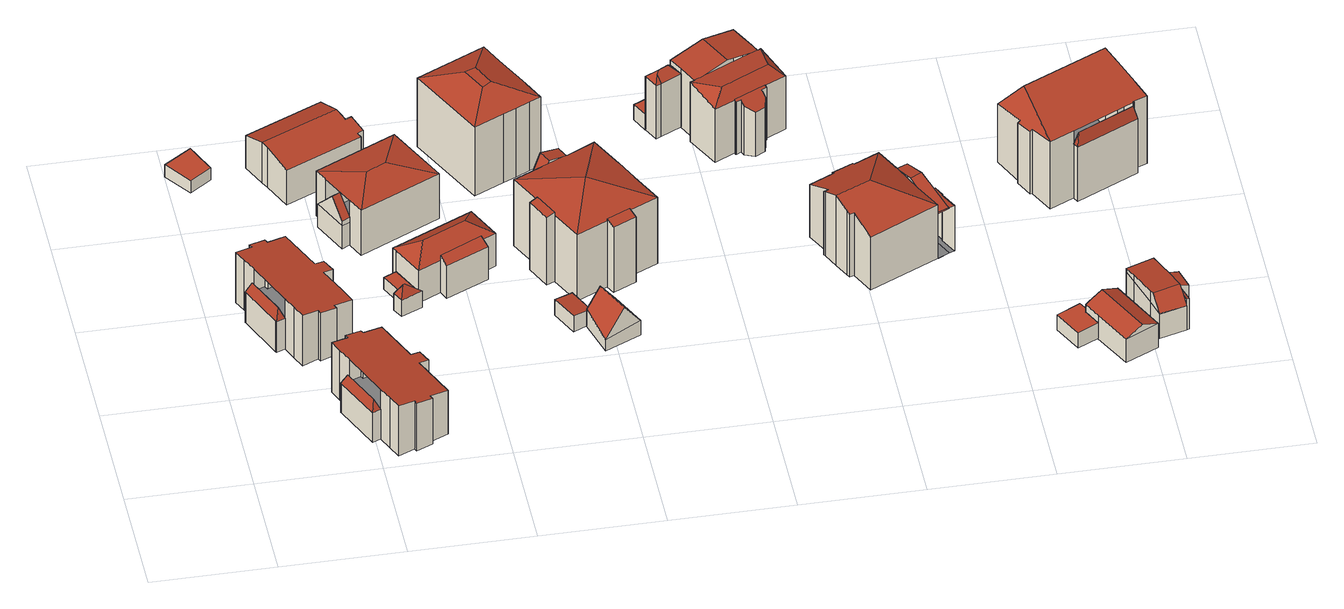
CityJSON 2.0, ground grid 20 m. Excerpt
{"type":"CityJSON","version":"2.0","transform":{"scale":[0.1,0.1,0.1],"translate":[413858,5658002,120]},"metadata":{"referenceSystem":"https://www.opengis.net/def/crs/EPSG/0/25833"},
"CityObjects":{
"building1":{"type":"Building","attributes":{"Gemeindeschluessel":14612000,"Geometrietyp2DReferenz":"3000","function":"31001_9998","roofType":"9999"},"children":["building1-1","building1-2"]},
"building1-1":{"type":"BuildingPart","attributes":{"Dachtyp_tdc":"tdcFreeFormRoof","Dachneigung":68.96,"QualitaetDacherkennung":30,"Geometrietyp2DReferenz":"3000","measuredHeight":7.98,"roofType":"5000"},"parents":["building1"],"geometry":[{"type":"MultiSurface","lod":"2","boundaries":[[[0,1,2,3]],[[1,4,5,2]],[[4,6,7,5]],[[6,8,9,7]],[[10,0,3,11]],[[6,4,1,0,12,13]],[[0,10,12]],[[10,8,13,12]],[[8,6,13]],[[3,2,5,7,9,11]]],"semantics":{"surfaces":[{"type":"WallSurface"},{"type":"RoofSurface"},{"type":"GroundSurface"}],"values":[0,0,0,0,0,1,1,1,1,2]}}]},
"building1-2":{"type":"BuildingPart","attributes":{"Dachtyp_tdc":"tdcPolyFlatRoof","Dachneigung":7.3,"QualitaetDacherkennung":71,"Geometrietyp2DReferenz":"3000","measuredHeight":9.9,"roofType":"2100"},"parents":["building1"],"geometry":[{"type":"MultiSurface","lod":"2","boundaries":[[[14,15,16,17]],[[15,18,19,16]],[[18,20,21,19]],[[20,22,23,21]],[[22,24,11,23]],[[24,10,11]],[[24,22,20,18,15,14,25,26,27,28,29,30,31,32,33,34,35,36,37,38,39]],[[9,40,41,42,43,44,45,46,47,48,49,50,51,52,53,17,16,19,21,23,11]],[[39,9,8]],[[39,38,40,9]],[[38,37,41,40]],[[37,36,42,41]],[[36,35,43,42]],[[35,34,44,43]],[[34,33,45,44]],[[33,32,46,45]],[[32,31,47,46]],[[31,30,48,47]],[[30,29,49,48]],[[29,28,50,49]],[[28,27,51,50]],[[27,26,52,51]],[[26,25,53,52]],[[25,14,17,53]]],"semantics":{"surfaces":[{"type":"WallSurface"},{"type":"RoofSurface"},{"type":"GroundSurface"}],"values":[0,0,0,0,0,0,1,2,0,0,0,0,0,0,0,0,0,0,0,0,0,0,0,0]}}]},
"building2":{"type":"Building","attributes":{"Dachtyp_tdc":"tdcPolyFlatRoof","Gemeindeschluessel":14612000,"Dachneigung":0,"QualitaetDacherkennung":65,"Geometrietyp2DReferenz":"3000","measuredHeight":2.42,"function":"31001_9998","roofType":"1000"},"geometry":[{"type":"Solid","lod":"2","boundaries":[[[[54,55,56,57]],[[55,58,59,56]],[[58,60,61,59]],[[60,62,63,61]],[[62,54,57,63]],[[62,60,58,55,54]],[[57,56,59,61,63]]]],"semantics":{"surfaces":[{"type":"WallSurface"},{"type":"RoofSurface"},{"type":"GroundSurface"}],"values":[[0,0,0,0,0,1,2]]}}]},
"building3":{"type":"Building","attributes":{"Gemeindeschluessel":14612000,"Geometrietyp2DReferenz":"3000","function":"31001_9998","roofType":"9999"},"children":["building3-1","building3-2"]},
"building3-1":{"type":"BuildingPart","attributes":{"Dachtyp_tdc":"tdcPolyFlatRoof","Dachneigung":7.03,"QualitaetDacherkennung":73,"Geometrietyp2DReferenz":"3000","measuredHeight":9.73,"roofType":"2100"},"parents":["building3"],"geometry":[{"type":"MultiSurface","lod":"2","boundaries":[[[64,65,66]],[[64,67,68,65]],[[67,69,70,68]],[[69,71,72,70]],[[71,73,74,72]],[[73,75,76,74]],[[75,77,78,76]],[[77,79,80,78]],[[79,81,82,80]],[[81,83,84,82]],[[83,85,86,84]],[[85,87,88,86]],[[87,89,90,88]],[[89,91,92,90]],[[91,93,94,92]],[[93,95,96,94]],[[95,97,98,96]],[[97,99,100,98]],[[99,101,102,100]],[[101,103,104,102]],[[103,105,106,104]],[[105,107,106]],[[103,101,99,97,95,93,91,89,87,85,83,81,79,77,75,73,71,69,67,64,105]],[[65,68,70,72,74,76,78,80,82,84,86,88,90,92,94,96,98,100,102,104,106]]],"semantics":{"surfaces":[{"type":"WallSurface"},{"type":"RoofSurface"},{"type":"GroundSurface"}],"values":[0,0,0,0,0,0,0,0,0,0,0,0,0,0,0,0,0,0,0,0,0,0,1,2]}}]},
"building3-2":{"type":"BuildingPart","attributes":{"Dachtyp_tdc":"tdcFreeFormRoof","Dachneigung":67.37,"QualitaetDacherkennung":28,"Geometrietyp2DReferenz":"3000","measuredHeight":7.62,"roofType":"5000"},"parents":["building3"],"geometry":[{"type":"MultiSurface","lod":"2","boundaries":[[[108,109,110,111,112,113]],[[111,107,112]],[[107,66,113,112]],[[66,108,113]],[[106,114,115,116,117,65]],[[107,111,114,106]],[[111,110,115,114]],[[110,109,116,115]],[[109,108,117,116]],[[108,66,65,117]]],"semantics":{"surfaces":[{"type":"RoofSurface"},{"type":"GroundSurface"},{"type":"WallSurface"}],"values":[0,0,0,0,1,2,2,2,2,2]}}]},
"building4":{"type":"Building","attributes":{"Gemeindeschluessel":14612000,"Geometrietyp2DReferenz":"3000","function":"31001_9998","roofType":"9999"},"children":["building4-1","building4-2"]},
"building4-1":{"type":"BuildingPart","attributes":{"Dachtyp_tdc":"tdcPolyFlatRoof","Dachneigung":3.31,"QualitaetDacherkennung":64,"Geometrietyp2DReferenz":"3000","measuredHeight":2.41,"roofType":"2100"},"parents":["building4"],"geometry":[{"type":"MultiSurface","lod":"2","boundaries":[[[118,119,120,121]],[[119,122,123,120]],[[122,124,125,123]],[[126,118,121,127]],[[126,124,122,119,118]],[[121,120,123,125,127]]],"semantics":{"surfaces":[{"type":"WallSurface"},{"type":"RoofSurface"},{"type":"GroundSurface"}],"values":[0,0,0,0,1,2]}}]},
"building4-2":{"type":"BuildingPart","attributes":{"Dachtyp_tdc":"tdcFreeFormRoof","Dachneigung":63.17,"QualitaetDacherkennung":5,"Geometrietyp2DReferenz":"3000","measuredHeight":5.16,"roofType":"5000"},"parents":["building4"],"geometry":[{"type":"MultiSurface","lod":"2","boundaries":[[[128,129,130,131]],[[132,133,127,125]],[[130,134,133,132]],[[134,135,126,127,133]],[[131,130,132,125,124]],[[128,131,135]],[[129,128,135,134]],[[129,134,130]]],"semantics":{"surfaces":[{"type":"RoofSurface"},{"type":"GroundSurface"},{"type":"WallSurface"}],"values":[0,1,2,2,2,0,0,0]}}]},
"building5":{"type":"Building","attributes":{"Dachtyp_tdc":"tdcGableRoof","Gemeindeschluessel":14612000,"Dachneigung":10.46,"QualitaetDacherkennung":59,"Geometrietyp2DReferenz":"3000","measuredHeight":7.95,"function":"31001_9998","roofType":"3100"},"geometry":[{"type":"Solid","lod":"2","boundaries":[[[[136,137,138,139]],[[140,141,142,143]],[[141,144,145,142]],[[144,146,147,145]],[[146,148,149,147]],[[148,150,151,149]],[[150,152,153,151]],[[152,154,155,153]],[[154,156,157,155]],[[156,158,159,157]],[[158,136,139,159]],[[154,152,150,148]],[[148,146,144,141,140,137,136,158,156,154]],[[139,138,143,142,145,147,149,151,153,155,157,159]],[[137,140,143,138]]]],"semantics":{"surfaces":[{"type":"WallSurface"},{"type":"RoofSurface"},{"type":"GroundSurface"}],"values":[[0,0,0,0,0,0,0,0,0,0,0,1,1,2,0]]}}]},
"building6":{"type":"Building","attributes":{"Gemeindeschluessel":14612000,"Geometrietyp2DReferenz":"3000","function":"31001_9998","roofType":"9999"},"children":["building6-1","building6-2"]},
"building6-1":{"type":"BuildingPart","attributes":{"Dachtyp_tdc":"tdcGableRoof","Dachneigung":47.08,"QualitaetDacherkennung":3,"Geometrietyp2DReferenz":"3000","measuredHeight":8.64,"roofType":"3100"},"parents":["building6"],"geometry":[{"type":"MultiSurface","lod":"2","boundaries":[[[160,161,162,163]],[[161,164,165,162]],[[164,166,167,165]],[[168,169,170,171]],[[166,164,171,170]],[[160,169,168,161]],[[161,168,171,164]],[[162,165,167,163]]],"semantics":{"surfaces":[{"type":"WallSurface"},{"type":"RoofSurface"},{"type":"GroundSurface"}],"values":[0,0,0,1,1,0,0,2]}}]},
"building6-2":{"type":"BuildingPart","attributes":{"Dachtyp_tdc":"tdcHipRoof","Dachneigung":10,"QualitaetDacherkennung":73,"Geometrietyp2DReferenz":"3000","measuredHeight":9.86,"roofType":"3200"},"parents":["building6"],"geometry":[{"type":"MultiSurface","lod":"2","boundaries":[[[172,173,174,175]],[[173,176,163,174]],[[176,169,160,163]],[[177,178,179,167,166]],[[178,180,181,179]],[[180,182,183,181]],[[182,172,175,183]],[[172,182,184]],[[180,178,177,176,173,185]],[[182,180,185,184]],[[173,172,184,185]],[[175,174,163,167,179,181,183]]],"semantics":{"surfaces":[{"type":"WallSurface"},{"type":"RoofSurface"},{"type":"GroundSurface"}],"values":[0,0,0,0,0,0,0,1,1,1,1,2]}}]},
"building7":{"type":"Building","attributes":{"Gemeindeschluessel":14612000,"Geometrietyp2DReferenz":"3000","function":"31001_9998","roofType":"9999"},"children":["building7-1","building7-2"]},
"building7-1":{"type":"BuildingPart","attributes":{"Dachtyp_tdc":"tdcPolyFlatRoof","Dachneigung":27.27,"QualitaetDacherkennung":45,"Geometrietyp2DReferenz":"3000","measuredHeight":7.26,"roofType":"2100"},"parents":["building7"],"geometry":[{"type":"MultiSurface","lod":"2","boundaries":[[[186,187,188,189]],[[187,190,188]],[[191,192,193,194,195]],[[192,186,189,193]],[[192,191,187,186]],[[189,188,194,193]]],"semantics":{"surfaces":[{"type":"WallSurface"},{"type":"RoofSurface"},{"type":"GroundSurface"}],"values":[0,0,0,0,1,2]}}]},
"building7-2":{"type":"BuildingPart","attributes":{"Dachtyp_tdc":"tdcHipRoof","Dachneigung":30.77,"QualitaetDacherkennung":69,"Geometrietyp2DReferenz":"3000","measuredHeight":8.33,"roofType":"3200"},"parents":["building7"],"geometry":[{"type":"MultiSurface","lod":"2","boundaries":[[[190,196,188]],[[196,197,198,188]],[[197,199,200,198]],[[199,201,202,200]],[[201,203,204,202]],[[203,205,206,204]],[[205,195,194,206]],[[205,203,207]],[[201,199,197,208]],[[203,201,208,207]],[[197,196,190,195,205,207,208]],[[188,198,200,202,204,206,194]]],"semantics":{"surfaces":[{"type":"WallSurface"},{"type":"RoofSurface"},{"type":"GroundSurface"}],"values":[0,0,0,0,0,0,0,1,1,1,1,2]}}]},
"building8":{"type":"Building","attributes":{"Dachtyp_tdc":"tdcPolyFlatRoof","Gemeindeschluessel":14612000,"Dachneigung":5.13,"QualitaetDacherkennung":62,"Geometrietyp2DReferenz":"3000","measuredHeight":3.16,"function":"31001_9998","roofType":"2100"},"geometry":[{"type":"Solid","lod":"2","boundaries":[[[[209,210,211,212]],[[210,213,214,211]],[[213,215,216,214]],[[215,217,218,216]],[[217,209,212,218]],[[217,215,213,210,209]],[[212,211,214,216,218]]]],"semantics":{"surfaces":[{"type":"WallSurface"},{"type":"RoofSurface"},{"type":"GroundSurface"}],"values":[[0,0,0,0,0,1,2]]}}]},
"building9":{"type":"Building","attributes":{"Dachtyp_tdc":"tdcFreeFormRoof","Gemeindeschluessel":14612000,"Dachneigung":53.19,"QualitaetDacherkennung":5,"Geometrietyp2DReferenz":"3000","measuredHeight":6.88,"function":"31001_9998","roofType":"5000"},"geometry":[{"type":"Solid","lod":"2","boundaries":[[[[219,220,221,222]],[[220,223,224,221]],[[223,225,226,224]],[[225,227,228,226]],[[227,219,222,228]],[[229,227,225,230]],[[219,229,230,223,220]],[[219,227,229]],[[225,223,230]],[[222,221,224,226,228]]]],"semantics":{"surfaces":[{"type":"WallSurface"},{"type":"RoofSurface"},{"type":"GroundSurface"}],"values":[[0,0,0,0,0,1,1,0,0,2]]}}]},
"building10":{"type":"Building","attributes":{"Gemeindeschluessel":14612000,"Geometrietyp2DReferenz":"3000","function":"31001_9998","roofType":"9999"},"children":["building10-1","building10-2"]},
"building10-1":{"type":"BuildingPart","attributes":{"Dachtyp_tdc":"tdcCutTentRoof","Dachneigung":21.83,"QualitaetDacherkennung":66,"Geometrietyp2DReferenz":"3000","measuredHeight":15.59,"roofType":"9999"},"parents":["building10"],"geometry":[{"type":"MultiSurface","lod":"2","boundaries":[[[231,232,233,234,235,236,237,238,239]],[[240,241,232,231]],[[241,242,233,232]],[[242,243,244,234,233]],[[245,235,246]],[[245,247,236,235]],[[247,248,237,236]],[[248,249,238,237]],[[249,250,239,238]],[[250,240,231,239]],[[247,245,243,242,251,252]],[[240,250,249,248,247,252,253]],[[241,240,253,254]],[[242,241,254,251]],[[254,253,252,251]]],"semantics":{"surfaces":[{"type":"GroundSurface"},{"type":"WallSurface"},{"type":"RoofSurface"}],"values":[0,1,1,1,1,1,1,1,1,1,2,2,2,2,2]}}]},
"building10-2":{"type":"BuildingPart","attributes":{"Dachtyp_tdc":"tdcFreeFormRoof","Dachneigung":40.73,"QualitaetDacherkennung":12,"Geometrietyp2DReferenz":"3000","measuredHeight":7.33,"roofType":"5000"},"parents":["building10"],"geometry":[{"type":"MultiSurface","lod":"2","boundaries":[[[255,256,257,258]],[[256,246,235,257]],[[244,259,260,234]],[[259,261,262,260]],[[246,256,255,263]],[[255,261,264,263]],[[261,259,244,264]],[[244,246,263,264]],[[262,258,257,235,234,260]],[[261,255,258,262]]],"semantics":{"surfaces":[{"type":"WallSurface"},{"type":"RoofSurface"},{"type":"GroundSurface"}],"values":[0,0,0,0,1,1,1,1,2,0]}}]},
"building11":{"type":"Building","attributes":{"Gemeindeschluessel":14612000,"Geometrietyp2DReferenz":"3000","function":"31001_9998","roofType":"9999"},"children":["building11-1","building11-2","building11-3","building11-4","building11-5"]},
"building11-1":{"type":"BuildingPart","attributes":{"Dachtyp_tdc":"tdcPolyFlatRoof","Dachneigung":15.65,"QualitaetDacherkennung":38,"Geometrietyp2DReferenz":"3000","measuredHeight":13.63,"roofType":"2100"},"parents":["building11"],"geometry":[{"type":"MultiSurface","lod":"2","boundaries":[[[265,266,267,268]],[[266,269,267]],[[270,271,272,273,274]],[[271,265,268,272]],[[271,270,266,265]],[[268,267,273,272]]],"semantics":{"surfaces":[{"type":"WallSurface"},{"type":"RoofSurface"},{"type":"GroundSurface"}],"values":[0,0,0,0,1,2]}}]},
"building11-2":{"type":"BuildingPart","attributes":{"Dachtyp_tdc":"tdcGableRoof","Dachneigung":54.83,"QualitaetDacherkennung":14,"Geometrietyp2DReferenz":"3000","measuredHeight":4.18,"roofType":"3100"},"parents":["building11"],"geometry":[{"type":"MultiSurface","lod":"2","boundaries":[[[275,276,277,278]],[[276,279,280,277]],[[279,281,282,280]],[[281,283,284,282]],[[283,285,286,284]],[[285,287,288,286]],[[287,289,290,288]],[[289,291,292,290]],[[291,293,294,292]],[[293,295,296,294]],[[297,295,293,291,289,287,285]],[[285,283,281,279,276,275,297]],[[277,280,282,284,286,288,290,292,294,296,298,278]]],"semantics":{"surfaces":[{"type":"WallSurface"},{"type":"RoofSurface"},{"type":"GroundSurface"}],"values":[0,0,0,0,0,0,0,0,0,0,1,1,2]}}]},
"building11-3":{"type":"BuildingPart","attributes":{"Dachtyp_tdc":"tdcTentRoof","Dachneigung":15.82,"QualitaetDacherkennung":70,"Geometrietyp2DReferenz":"3000","measuredHeight":15.32,"roofType":"3500"},"parents":["building11"],"geometry":[{"type":"MultiSurface","lod":"2","boundaries":[[[299,296,295]],[[299,300,301,296]],[[300,302,303,301]],[[304,305,306,307]],[[305,274,273,306]],[[269,308,309,267]],[[308,310,311,309]],[[310,312,311]],[[313,314,315]],[[313,316,317,314]],[[316,318,278,317]],[[318,275,278]],[[305,304,302,300,319]],[[308,269,274,305,319]],[[316,313,320,321,310,308,319]],[[300,299,318,316,319]],[[296,301,303,307,306,273,267,309,311,314,317,278,298]]],"semantics":{"surfaces":[{"type":"WallSurface"},{"type":"RoofSurface"},{"type":"GroundSurface"}],"values":[0,0,0,0,0,0,0,0,0,0,0,0,1,1,1,1,2]}}]},
"building11-4":{"type":"BuildingPart","attributes":{"Dachtyp_tdc":"tdcPolyFlatRoof","Dachneigung":19.99,"QualitaetDacherkennung":26,"Geometrietyp2DReferenz":"3000","measuredHeight":13.44,"roofType":"2100"},"parents":["building11"],"geometry":[{"type":"MultiSurface","lod":"2","boundaries":[[[322,323,307,324]],[[323,304,307]],[[325,326,327,303,302]],[[326,322,324,327]],[[326,325,323,322]],[[324,307,303,327]]],"semantics":{"surfaces":[{"type":"WallSurface"},{"type":"RoofSurface"},{"type":"GroundSurface"}],"values":[0,0,0,0,1,2]}}]},
"building11-5":{"type":"BuildingPart","attributes":{"Dachtyp_tdc":"tdcGableRoof","Dachneigung":12.88,"QualitaetDacherkennung":24,"Geometrietyp2DReferenz":"3000","measuredHeight":13.63,"roofType":"3100"},"parents":["building11"],"geometry":[{"type":"MultiSurface","lod":"2","boundaries":[[[312,328,329,311]],[[328,330,331,329]],[[330,315,314,331]],[[330,328,332]],[[328,312,321,333,332]],[[315,330,332,333,320]],[[311,329,331,314]]],"semantics":{"surfaces":[{"type":"WallSurface"},{"type":"RoofSurface"},{"type":"GroundSurface"}],"values":[0,0,0,0,1,1,2]}}]},
"building12":{"type":"Building","attributes":{"Dachtyp_tdc":"tdcPolyFlatRoof","Gemeindeschluessel":14612000,"Dachneigung":0,"QualitaetDacherkennung":34,"Geometrietyp2DReferenz":"3000","measuredHeight":3,"function":"31001_9998","roofType":"1000"},"geometry":[{"type":"Solid","lod":"2","boundaries":[[[[334,335,336,337]],[[335,338,339,336]],[[338,340,341,339]],[[340,342,343,341]],[[342,334,337,343]],[[342,340,338,335,334]],[[337,336,339,341,343]]]],"semantics":{"surfaces":[{"type":"WallSurface"},{"type":"RoofSurface"},{"type":"GroundSurface"}],"values":[[0,0,0,0,0,1,2]]}}]},
"building13":{"type":"Building","attributes":{"Dachtyp_tdc":"tdcFreeFormRoof","Gemeindeschluessel":14612000,"Dachneigung":49.3,"QualitaetDacherkennung":5,"Geometrietyp2DReferenz":"3000","measuredHeight":12.03,"function":"31001_9998","roofType":"5000"},"geometry":[{"type":"Solid","lod":"2","boundaries":[[[[344,345,346,347]],[[345,348,349,346]],[[348,350,351,349]],[[350,352,353,351]],[[352,344,347,353]],[[354,352,350]],[[355,356,354,350,348]],[[355,348,345]],[[356,355,345,344]],[[354,356,344,352]],[[347,346,349,351,353]]]],"semantics":{"surfaces":[{"type":"WallSurface"},{"type":"RoofSurface"},{"type":"GroundSurface"}],"values":[[0,0,0,0,0,1,1,1,1,1,2]]}}]},
"building14":{"type":"Building","attributes":{"Gemeindeschluessel":14612000,"Geometrietyp2DReferenz":"3000","function":"31001_9998","roofType":"9999"},"children":["building14-1","building14-2","building14-3"]},
"building14-1":{"type":"BuildingPart","attributes":{"Dachtyp_tdc":"tdcGableRoof","Dachneigung":10.21,"QualitaetDacherkennung":61,"Geometrietyp2DReferenz":"3000","measuredHeight":12.54,"roofType":"3100"},"parents":["building14"],"geometry":[{"type":"MultiSurface","lod":"2","boundaries":[[[357,358,359,360]],[[361,362,363,364]],[[362,365,341,363]],[[365,366,367,341]],[[366,368,369,367]],[[368,370,371,369]],[[370,357,360,371]],[[366,365,362,361,372,373]],[[373,374,358,357,370,368,366]],[[360,359,375,364,363,341,367,369,371]]],"semantics":{"surfaces":[{"type":"WallSurface"},{"type":"RoofSurface"},{"type":"GroundSurface"}],"values":[0,0,0,0,0,0,0,1,1,2]}}]},
"building14-2":{"type":"BuildingPart","attributes":{"Dachtyp_tdc":"tdcHipRoof","Dachneigung":11.1,"QualitaetDacherkennung":36,"Geometrietyp2DReferenz":"3000","measuredHeight":12.62,"roofType":"3200"},"parents":["building14"],"geometry":[{"type":"MultiSurface","lod":"2","boundaries":[[[376,377,378,379]],[[377,380,381,378]],[[380,382,364,381]],[[382,361,364]],[[383,359,358]],[[383,384,385,359]],[[384,386,387,385]],[[386,388,389,387]],[[386,384,390]],[[380,377,391]],[[384,383,374,392,372,382,380,391,390]],[[377,376,388,386,390,391]],[[379,378,381,364,375,359,385,387,389]]],"semantics":{"surfaces":[{"type":"WallSurface"},{"type":"RoofSurface"},{"type":"GroundSurface"}],"values":[0,0,0,0,0,0,0,0,1,1,1,1,2]}}]},
"building14-3":{"type":"BuildingPart","attributes":{"Dachtyp_tdc":"tdcPolyFlatRoof","Dachneigung":39.83,"QualitaetDacherkennung":24,"Geometrietyp2DReferenz":"3000","measuredHeight":10.59,"roofType":"2100"},"parents":["building14"],"geometry":[{"type":"MultiSurface","lod":"2","boundaries":[[[393,394,395,389,388]],[[394,396,397,395]],[[396,398,399,397]],[[398,400,401,399]],[[400,402,403,401]],[[402,404,405,403]],[[404,406,407,405]],[[406,408,409,407]],[[408,410,411,409]],[[410,412,376,379,411]],[[412,410,408,406,404,402,400,398,396,394,393]],[[389,395,397,399,401,403,405,407,409,411,379]]],"semantics":{"surfaces":[{"type":"WallSurface"},{"type":"RoofSurface"},{"type":"GroundSurface"}],"values":[0,0,0,0,0,0,0,0,0,0,1,2]}}]},
"building15":{"type":"Building","attributes":{"Gemeindeschluessel":14612000,"Geometrietyp2DReferenz":"3000","function":"31001_9998","roofType":"9999"},"children":["building15-1","building15-2","building15-3"]},
"building15-1":{"type":"BuildingPart","attributes":{"Dachtyp_tdc":"tdcHipAndGableRoof","Dachneigung":23.63,"QualitaetDacherkennung":51,"Geometrietyp2DReferenz":"3000","measuredHeight":13.81,"roofType":"5000"},"parents":["building15"],"geometry":[{"type":"MultiSurface","lod":"2","boundaries":[[[413,414,415,416]],[[414,417,418,415]],[[417,419,420,418]],[[419,421,422,420]],[[421,423,424,422]],[[423,425,426,424]],[[425,427,428,426]],[[427,429,430,428]],[[429,431,432,430]],[[431,433,434,432]],[[433,435,436,434]],[[435,437,438,436]],[[437,439,440,441,442,438]],[[443,444,445]],[[443,446,447,444]],[[446,413,416,447]],[[443,448,449,439,437,450]],[[437,435,433,431,429,427,425,423,421,419,450]],[[419,417,414,413,446,443,450]],[[416,415,418,420,422,424,426,428,430,432,434,436,438,442,444,447]]],"semantics":{"surfaces":[{"type":"WallSurface"},{"type":"RoofSurface"},{"type":"GroundSurface"}],"values":[0,0,0,0,0,0,0,0,0,0,0,0,0,0,0,0,1,1,1,2]}}]},
"building15-2":{"type":"BuildingPart","attributes":{"Dachtyp_tdc":"tdcGableRoof","Dachneigung":17.08,"QualitaetDacherkennung":34,"Geometrietyp2DReferenz":"3000","measuredHeight":11.07,"roofType":"3100"},"parents":["building15"],"geometry":[{"type":"MultiSurface","lod":"2","boundaries":[[[451,452,453,454]],[[441,451,454,442]],[[440,449,455,456,457]],[[458,459,460,456,455,448,445]],[[451,457,456,460,461,452]],[[441,440,457,451]],[[454,453,462,444,442]]],"semantics":{"surfaces":[{"type":"WallSurface"},{"type":"RoofSurface"},{"type":"GroundSurface"}],"values":[0,0,1,1,0,0,2]}}]},
"building15-3":{"type":"BuildingPart","attributes":{"Dachtyp_tdc":"tdcPolyFlatRoof","Dachneigung":3.71,"QualitaetDacherkennung":50,"Geometrietyp2DReferenz":"3000","measuredHeight":9.17,"roofType":"2100"},"parents":["building15"],"geometry":[{"type":"MultiSurface","lod":"2","boundaries":[[[463,445,444,445]],[[461,464,465,453,452]],[[464,466,467,465]],[[466,468,469,467]],[[468,470,471,469]],[[472,470,468,466,464,461,459,473,463]],[[444,474,462,453,465,467,469,471,462,474]]],"semantics":{"surfaces":[{"type":"WallSurface"},{"type":"RoofSurface"},{"type":"GroundSurface"}],"values":[0,0,0,0,0,1,2]}}]},
"building16":{"type":"Building","attributes":{"Dachtyp_tdc":"tdcPolyFlatRoof","Gemeindeschluessel":14612000,"Dachneigung":0,"QualitaetDacherkennung":0,"Geometrietyp2DReferenz":"3000","BezugspunktDach":"2000","measuredHeight":3,"function":"31001_9998"},"geometry":[{"type":"MultiSurface","lod":"2","boundaries":[[[475,476,477,478,479,480]],[[480,479,481,482]],[[479,478,483,481]],[[478,477,484,483]],[[477,476,485,484]],[[476,475,486,485]],[[475,480,482,486]],[[482,481,483,484,485,486]]],"semantics":{"surfaces":[{"type":"RoofSurface"},{"type":"WallSurface"},{"type":"GroundSurface"}],"values":[0,1,1,1,1,1,1,2]}}]},
"building17":{"type":"Building","attributes":{"Dachtyp_tdc":"tdcFreeFormRoof","Gemeindeschluessel":14612000,"Dachneigung":22.92,"QualitaetDacherkennung":81,"Geometrietyp2DReferenz":"3000","measuredHeight":5.91,"function":"31001_9998","roofType":"5000"},"geometry":[{"type":"Solid","lod":"2","boundaries":[[[[487,488,489,490]],[[488,491,492,489]],[[491,493,494,492]],[[493,495,496,494]],[[495,497,498,496]],[[497,487,490,498]],[[499,495,493,500]],[[487,497,499,500,491,488]],[[493,491,500]],[[497,495,499]],[[490,489,492,494,496,498]]]],"semantics":{"surfaces":[{"type":"WallSurface"},{"type":"RoofSurface"},{"type":"GroundSurface"}],"values":[[0,0,0,0,0,0,1,1,0,0,2]]}}]},
"building18":{"type":"Building","attributes":{"Gemeindeschluessel":14612000,"Geometrietyp2DReferenz":"3000","function":"31001_9998","roofType":"9999"},"children":["building18-1","building18-2"]},
"building18-1":{"type":"BuildingPart","attributes":{"Dachtyp_tdc":"tdcGableRoof","Dachneigung":11.11,"QualitaetDacherkennung":29,"Geometrietyp2DReferenz":"3000","measuredHeight":7.2,"roofType":"3100"},"parents":["building18"],"geometry":[{"type":"MultiSurface","lod":"2","boundaries":[[[501,502,503,504]],[[502,505,506,503]],[[507,508,509,510]],[[508,511,512,509]],[[511,513,514,512]],[[513,515,516,514]],[[515,501,504,516]],[[517,518,519,520,521,522,523,524]],[[507,525,521,520,526]],[[507,526,508]],[[508,526,520,519,511]],[[501,524,523,502]],[[515,517,524,501]],[[502,523,522,527,505]],[[511,519,518,513]],[[513,518,517,515]],[[504,503,506,510,509,512,514,516]]],"semantics":{"surfaces":[{"type":"WallSurface"},{"type":"RoofSurface"},{"type":"GroundSurface"}],"values":[0,0,0,0,0,0,0,1,1,0,0,0,0,0,0,0,2]}}]},
"building18-2":{"type":"BuildingPart","attributes":{"Dachtyp_tdc":"tdcPolyFlatRoof","Dachneigung":15.68,"QualitaetDacherkennung":70,"Geometrietyp2DReferenz":"3000","measuredHeight":6.15,"roofType":"2100"},"parents":["building18"],"geometry":[{"type":"MultiSurface","lod":"2","boundaries":[[[528,529,530,531]],[[529,532,533,530]],[[532,534,535,533]],[[534,536,507,510,535]],[[527,537,538,506,505]],[[537,539,540,538]],[[539,528,531,540]],[[539,537,527,525,536,534,532,529,528]],[[531,530,533,535,510,506,538,540]]],"semantics":{"surfaces":[{"type":"WallSurface"},{"type":"RoofSurface"},{"type":"GroundSurface"}],"values":[0,0,0,0,0,0,0,1,2]}}]},
"building19":{"type":"Building","attributes":{"Gemeindeschluessel":14612000,"Geometrietyp2DReferenz":"3000","function":"31001_9998","roofType":"9999"},"children":["building19-1","building19-2","building19-3"]},
"building19-1":{"type":"BuildingPart","attributes":{"Dachtyp_tdc":"tdcHipAndGableRoof","Dachneigung":11.23,"QualitaetDacherkennung":18,"Geometrietyp2DReferenz":"3000","measuredHeight":15.45,"roofType":"5000"},"parents":["building19"],"geometry":[{"type":"MultiSurface","lod":"2","boundaries":[[[541,542,543,544]],[[542,545,546,543]],[[545,547,548,546]],[[547,549,550,548]],[[549,551,552,550]],[[551,553,554,552]],[[553,555,556,554]],[[555,557,558,559,556]],[[560,561,562]],[[560,563,564,561]],[[563,565,566,564]],[[565,567,568,569,566]],[[570,571,572]],[[570,573,574,571]],[[573,575,576,574]],[[575,577,578,576]],[[577,579,580,578]],[[579,581,582,580]],[[581,583,584,582]],[[583,585,586,584]],[[585,587,588,586]],[[587,541,544,588]],[[583,581,579,577,575,573,589]],[[573,570,567,565,563,560,557,555,589]],[[555,553,551,549,547,545,542,541,587,585,583,589]],[[544,543,546,548,550,552,554,556,559,561,564,566,569,571,574,576,578,580,582,584,586,588]]],"semantics":{"surfaces":[{"type":"WallSurface"},{"type":"RoofSurface"},{"type":"GroundSurface"}],"values":[0,0,0,0,0,0,0,0,0,0,0,0,0,0,0,0,0,0,0,0,0,0,1,1,1,2]}}]},
"building19-2":{"type":"BuildingPart","attributes":{"Dachtyp_tdc":"tdcPolyFlatRoof","Dachneigung":46.26,"QualitaetDacherkennung":35,"Geometrietyp2DReferenz":"3000","measuredHeight":13.2,"roofType":"2100"},"parents":["building19"],"geometry":[{"type":"MultiSurface","lod":"2","boundaries":[[[590,562,561,591]],[[558,592,593,559]],[[592,590,591,593]],[[592,558,594,562,590]],[[591,561,559,593]]],"semantics":{"surfaces":[{"type":"WallSurface"},{"type":"RoofSurface"},{"type":"GroundSurface"}],"values":[0,0,0,1,2]}}]},
"building19-3":{"type":"BuildingPart","attributes":{"Dachtyp_tdc":"tdcFreeFormRoof","Dachneigung":77.86,"QualitaetDacherkennung":18,"Geometrietyp2DReferenz":"3000","measuredHeight":13.12,"roofType":"5000"},"parents":["building19"],"geometry":[{"type":"MultiSurface","lod":"2","boundaries":[[[568,595,596,569]],[[595,597,598,596]],[[597,572,571,598]],[[599,572,597]],[[600,599,597,595]],[[600,595,568]],[[599,600,568,572]],[[569,596,598,571]]],"semantics":{"surfaces":[{"type":"WallSurface"},{"type":"RoofSurface"},{"type":"GroundSurface"}],"values":[0,0,0,1,1,1,1,2]}}]}
},
"vertices":[
[87,276,85],[86,278,85],[86,278,25],[87,276,25],[54,353,85],[54,353,25],[53,355,85],[53,355,25],[67,361,85],[67,361,25],[101,282,85],[101,282,25],[91,286,105],[63,351,105],
[175,255,117],[149,244,120],[149,244,25],[175,255,25],[146,250,120],[146,250,25],[120,238,124],[120,238,25],[111,259,124],[111,259,25],[101,282,124],[173,261,117],[203,275,112],[192,302,112],[172,347,112],[188,353,110],[178,375,110],[163,369,112],[131,441,112],[101,427,117],[98,433,117],[72,422,120],[75,416,120],[48,404,124],[57,384,124],[67,361,124],[57,384,25],[48,404,25],[75,416,25],[72,422,25],[98,433,25],[101,427,25],[131,441,25],[163,369,25],[178,375,25],[188,353,25],[172,347,25],[192,302,25],[203,275,25],[173,261,25],
[32,693,30],[1,738,30],[1,738,6],[32,693,6],[46,769,30],[46,769,6],[52,754,30],[52,754,6],[68,718,30],[68,718,6],
[170,123,125],[170,123,27],[170,123,85],[160,146,125],[160,146,27],[151,167,125],[151,167,27],[178,178,121],[178,178,27],[175,184,121],[175,184,27],[201,195,117],[201,195,27],[204,190,117],[204,190,27],[235,203,113],[235,203,27],[255,157,113],[255,157,27],[266,131,113],[266,131,27],[281,137,111],[281,137,27],[291,115,111],[291,115,27],[275,109,113],[275,109,27],[306,37,113],[306,37,27],[276,24,117],[276,24,27],[279,18,117],[279,18,27],[252,6,121],[252,6,27],[250,12,121],[250,12,27],[223,0,125],[223,0,27],[214,21,125],[214,21,27],[204,44,125],[204,44,27],[204,44,85],
[156,117,85],[157,115,85],[190,40,85],[190,38,85],[194,48,103],[166,113,103],[190,38,27],[190,40,27],[157,115,27],[156,117,27],
[271,381,59],[292,390,60],[292,390,36],[271,381,36],[317,338,60],[317,338,36],[321,328,60],[321,328,36],[292,337,59],[292,337,36],
[293,326,88],[291,325,88],[286,312,68],[321,328,68],[286,312,36],[277,330,36],[277,330,68],[292,337,68],
[284,716,100],[297,687,94],[297,687,25],[284,716,25],[287,682,94],[291,674,93],[291,674,25],[287,682,25],[166,616,93],[166,616,25],[145,663,102],[145,663,25],[139,675,104],[139,675,25],[121,714,89],[121,714,25],[247,771,89],[247,771,25],[264,732,104],[264,732,25],[269,722,102],[269,722,25],[274,711,100],[274,711,25],
[240,494,80],[227,487,80],[227,487,35],[240,494,35],[200,545,80],[200,545,35],[213,551,80],[213,551,35],[227,487,89],[240,494,89],[229,517,121],[216,511,121],
[385,531,123],[253,467,123],[253,467,35],[385,531,35],[240,494,123],[213,551,123],[213,552,123],[213,552,35],[203,572,123],[203,572,35],[335,635,123],[335,635,35],[308,560,133],[275,544,133],
[361,340,101],[354,356,110],[354,356,37],[361,340,37],[354,356,101],[423,390,110],[431,373,101],[431,373,37],[423,390,37],[423,390,101],
[354,356,100],[317,338,100],[317,338,37],[292,390,101],[292,390,37],[288,397,101],[288,397,37],[421,460,101],[421,460,37],[448,402,101],[448,402,37],[404,418,121],[332,383,121],
[535,228,68],[514,272,68],[514,272,37],[535,228,37],[544,286,65],[544,286,37],[565,241,65],[565,241,37],[557,238,66],[557,238,37],
[575,176,57],[557,238,70],[557,238,36],[575,176,36],[565,241,81],[565,241,36],[606,261,65],[606,261,36],[634,203,65],[634,203,36],[607,191,104],[580,248,104],
[449,584,26],[385,715,26],[498,769,26],[515,732,26],[544,672,26],[561,637,26],[542,628,26],[519,617,26],[498,607,26],[449,584,161],[385,715,161],[498,769,161],[515,732,161],[515,732,91],[544,672,161],[544,672,91],[561,637,161],[542,628,161],[519,617,161],[498,607,161],[472,698,182],[489,661,182],[474,651,181],[454,692,181],
[563,681,91],[546,673,91],[546,673,26],[563,681,26],[517,733,91],[517,733,26],[534,741,91],[534,741,26],[549,686,100],[529,727,100],
[497,387,167],[510,393,171],[510,393,35],[497,387,35],[510,393,165],[529,353,171],[516,347,167],[516,347,35],[529,353,35],[529,353,165],
[647,457,48],[650,459,47],[650,459,35],[647,457,35],[651,456,52],[651,456,35],[671,465,52],[671,465,35],[680,470,52],[680,470,35],[688,454,77],[688,454,35],[696,438,51],[696,438,35],[687,433,51],[687,433,35],[667,424,51],[667,424,35],[668,422,48],[668,422,35],[664,420,48],[664,420,35],[656,438,77],[656,438,35],
[664,420,165],[690,366,165],[690,366,35],[643,343,165],[643,343,35],[605,325,165],[554,301,165],[554,301,35],[605,325,35],[484,447,165],[484,447,35],[532,470,165],[532,470,35],[532,470,143],[574,489,165],[574,489,35],[574,489,163],[620,512,165],[620,512,35],[647,457,165],[587,406,188],[568,487,165],[541,474,165],
[612,311,163],[605,325,169],[612,311,35],[643,343,169],[650,329,163],[650,329,35],
[522,490,143],[522,490,35],[564,510,163],[564,510,35],[534,496,171],[544,475,171],
[719,717,56],[728,721,56],[728,721,26],[719,717,26],[760,738,56],[760,738,26],[774,710,56],[774,710,26],[732,690,56],[732,690,26],
[732,690,131],[774,710,131],[774,710,27],[732,690,27],[786,686,131],[786,686,27],[752,669,131],[752,669,27],[744,665,131],[744,665,27],[748,677,142],[767,692,147],[751,683,147],
[902,722,141],[909,707,141],[909,707,26],[902,722,26],[801,654,141],[786,686,141],[786,686,26],[801,654,26],[774,710,141],[829,737,152],[829,737,26],[881,763,141],[881,763,26],[891,743,141],[891,743,26],[814,661,143],[856,681,152],[899,702,143],[856,681,26],
[855,611,130],[822,595,130],[822,595,26],[855,611,26],[794,651,143],[794,651,26],[801,654,143],[909,707,143],[913,709,143],[913,709,26],[941,653,131],[941,653,26],[906,636,131],[906,636,26],[915,658,153],[836,619,153],[856,681,143],
[906,636,132],[908,633,129],[908,633,26],[900,629,129],[900,629,26],[904,620,121],[904,620,26],[901,607,112],[901,607,26],[885,598,112],[885,598,26],[868,604,122],[868,604,26],[865,612,129],[865,612,26],[857,608,129],[857,608,26],[856,608,129],[856,608,26],[855,611,132],
[978,287,155],[971,284,155],[971,284,32],[978,287,32],[968,290,158],[968,290,32],[956,315,170],[956,315,32],[944,340,158],[944,340,32],[942,344,156],[942,344,32],[949,347,156],[949,347,32],[929,389,135],[929,389,32],[970,409,135],[970,409,32],[968,413,133],[968,413,32],[1002,428,133],[1002,428,32],[1004,424,135],[1004,424,32],[1045,443,136],[1045,443,32],[1065,402,136],[1065,402,135],[1065,402,120],[1065,402,32],[1110,303,137],[1110,303,32],[1110,303,120],[996,248,136],[996,248,32],[1088,350,136],[1066,399,136],[1013,342,170],
[1083,410,120],[1107,359,120],[1107,359,32],[1083,410,32],[1080,368,142],[1099,377,142],[1083,410,135],[1129,312,120],[1126,317,122],[1107,359,136],[1107,359,122],[1129,312,32],
[1110,303,123],[1117,363,121],[1117,363,32],[1125,345,121],[1125,345,32],[1124,344,121],[1124,344,32],[1138,316,121],[1138,316,32],[1111,303,123],[1129,312,122],[1111,303,32],
[1307,114,54],[1297,133,54],[1258,113,54],[1282,65,54],[1316,82,54],[1302,111,54],[1316,82,24],[1302,111,24],[1282,65,24],[1258,113,24],[1297,133,24],[1307,114,24],
[1316,82,69],[1302,111,69],[1302,111,23],[1316,82,23],[1307,114,72],[1307,114,23],[1356,138,71],[1356,138,23],[1401,45,71],[1401,45,23],[1347,19,69],[1347,19,23],[1375,33,83],[1330,125,83],
[1422,195,67],[1430,166,67],[1430,166,20],[1422,195,20],[1435,149,67],[1435,149,20],[1452,82,67],[1408,70,67],[1408,70,20],[1452,82,20],[1400,100,67],[1400,100,20],[1384,153,67],[1384,153,20],[1377,178,67],[1377,178,20],[1377,178,74],[1384,153,79],[1400,100,90],[1402,92,92],[1446,106,92],[1435,149,83],[1430,166,79],[1422,195,74],[1449,95,81],[1408,70,69],[1435,149,81],
[1462,120,76],[1448,116,80],[1448,116,20],[1462,120,20],[1448,113,80],[1448,113,20],[1456,83,80],[1456,83,20],[1452,82,81],[1438,150,80],[1438,150,20],[1453,154,76],[1453,154,20],
[1283,559,113],[1286,552,124],[1286,552,21],[1283,559,21],[1332,573,125],[1332,573,21],[1328,580,114],[1328,580,21],[1354,593,114],[1354,593,21],[1362,577,139],[1362,577,21],[1408,600,138],[1408,600,21],[1419,577,175],[1419,577,21],[1433,548,169],[1433,548,152],[1433,548,21],[1452,507,160],[1452,507,21],[1452,507,152],[1465,479,154],[1465,479,21],[1442,469,154],[1442,469,21],[1443,468,154],[1443,468,127],[1443,468,21],[1341,419,153],[1341,419,21],[1341,419,127],[1301,400,153],[1301,400,21],[1281,441,147],[1281,441,21],[1278,440,143],[1278,440,21],[1264,469,139],[1264,469,21],[1268,470,143],[1268,470,21],[1243,523,136],[1243,523,21],[1263,532,137],[1263,532,21],[1256,547,113],[1256,547,21],[1281,511,175],
[1463,512,140],[1463,512,21],[1443,553,140],[1443,553,21],[1433,548,153],
[1447,459,127],[1447,459,21],[1345,410,127],[1345,410,21],[1348,417,150],[1440,461,152]
]}
